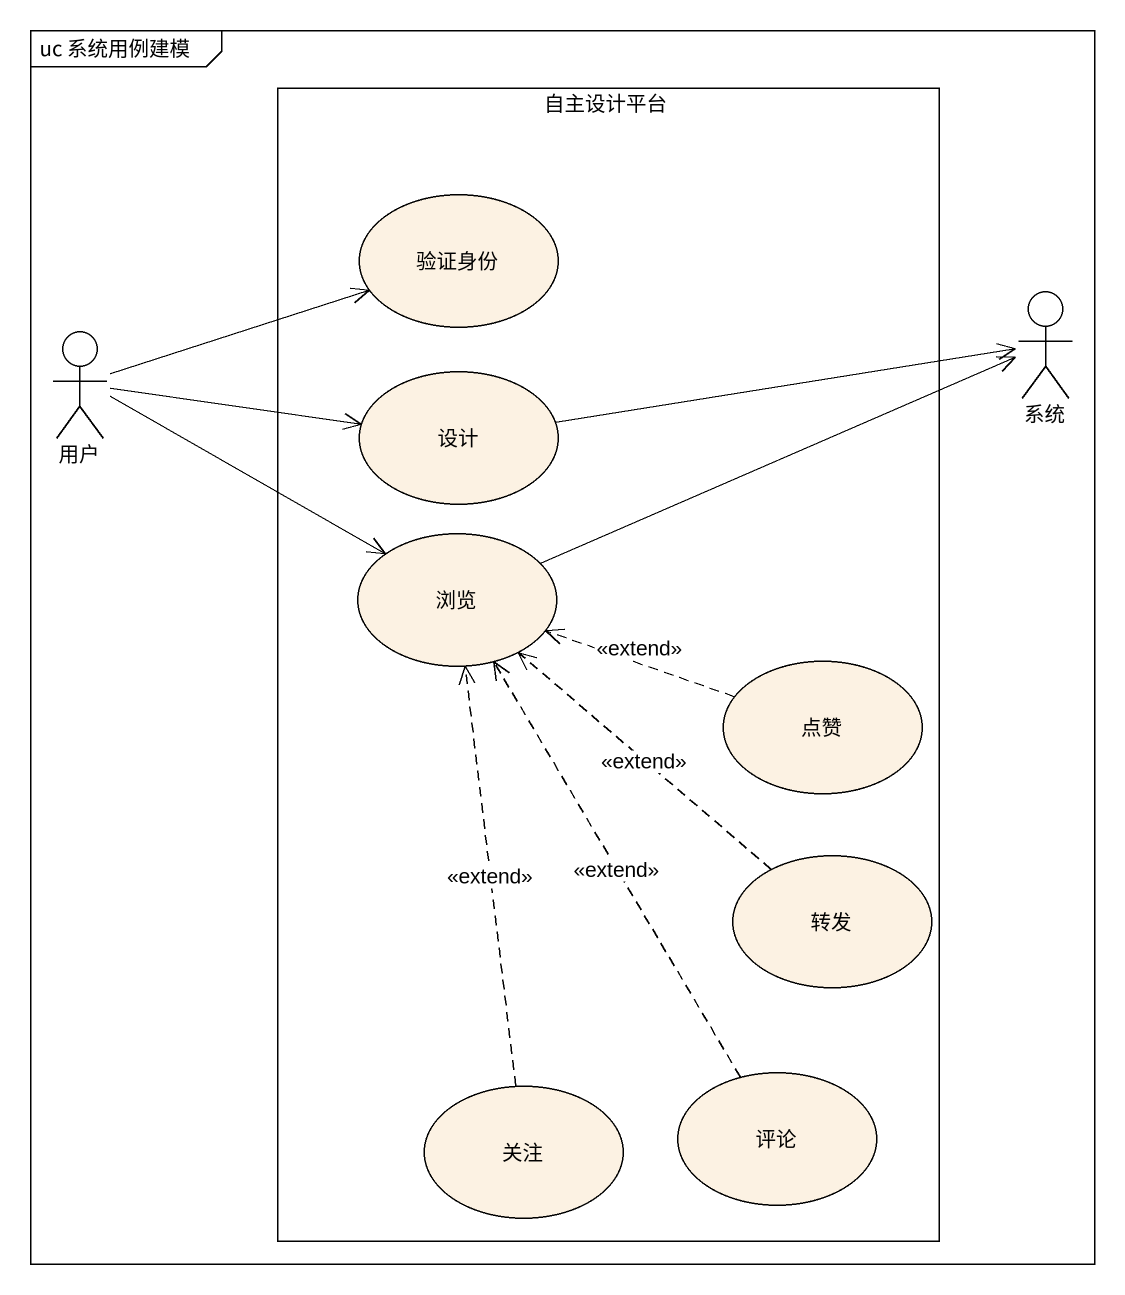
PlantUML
@startuml
mainframe uc 系统用例建模
rectangle 自主设计平台 {
  usecase 验证身份
  usecase 设计
  usecase 浏览
  usecase 点赞
  usecase 转发
  usecase 评论
  usecase 关注
}
actor 系统
actor 用户
系统 <-left- 浏览
用户 -right-> 验证身份
用户 -right-> 设计
用户 -right-> 浏览
设计 -right-> 系统
点赞 .left.> 浏览 : <<extend>>
转发 .up.> 浏览 : <<extend>>
评论 .up.> 浏览 : <<extend>>
关注 .up.> 浏览 : <<extend>>
@enduml
